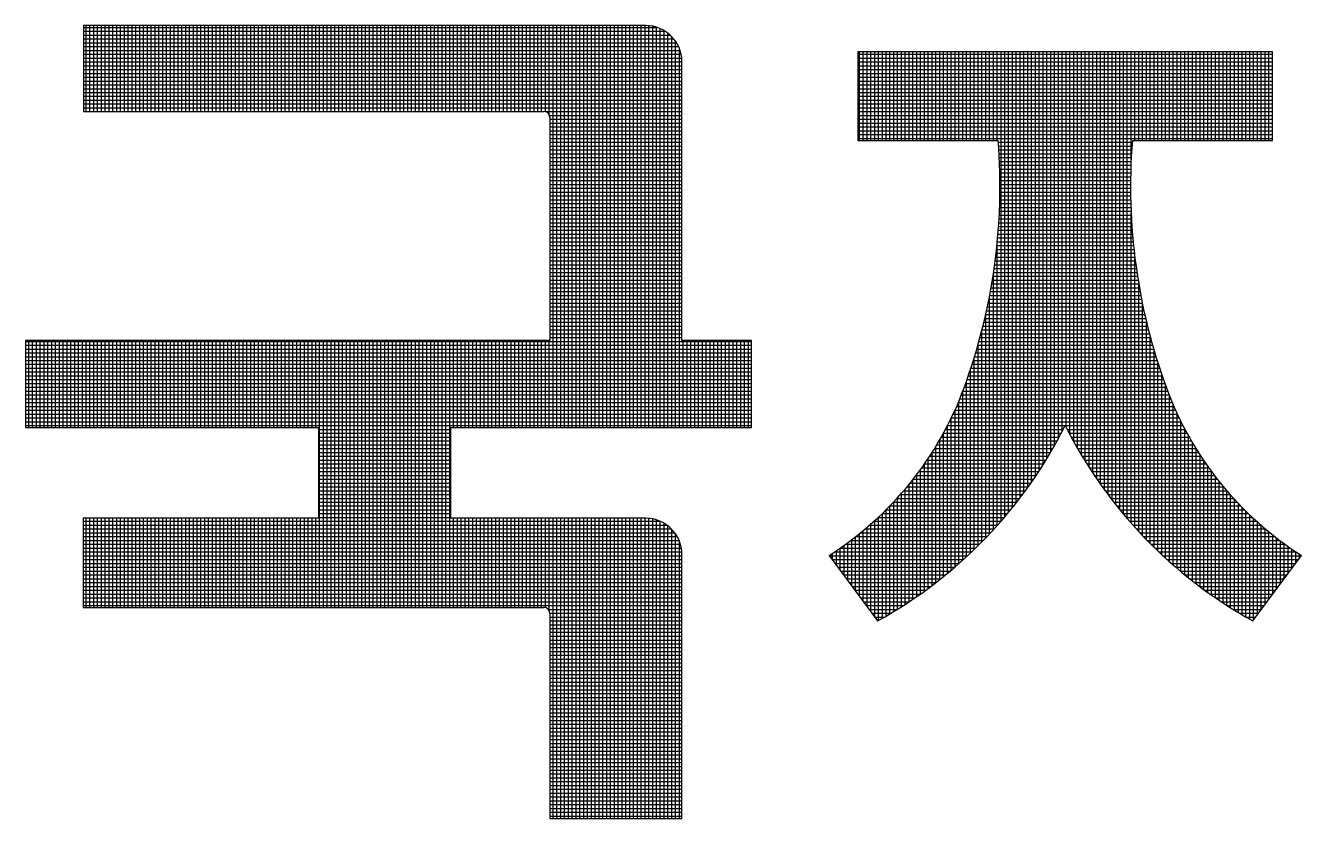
# Model space of a CAD drawing. Header units: inches. Extents: x 2203 to 3044, y -1 to 593.
# Drawn here: x 2910.23 to 2916.01, y 101.36 to 104.95 of the extents above; entities that cross this region are included whole.
import ezdxf

# ---------------------------------------------------------------- set-up
doc = ezdxf.new("R2010")
doc.units = ezdxf.units.IN
doc.header["$MEASUREMENT"] = 0
doc.layers.add('BG ÇÑ±¹Áö¿ª³\xad¹æ±â¼úÁÖ½ÄÈ¸»ç CI', color=7, linetype='Continuous')

msp = doc.modelspace()

# ---------------------------------------------------------------- linework, layer by layer
at = {"layer": 'BG ÇÑ±¹Áö¿ª³\xad¹æ±â¼úÁÖ½ÄÈ¸»ç CI', "color": 7, "linetype": 'Continuous', "lineweight": 25}
for p, q in [((2910.4894, 104.9548), (2910.4894, 104.565)), ((2913.0393, 104.9548), (2910.4894, 104.9548)), ((2910.4894, 104.9463), (2913.0916, 104.9463)), ((2910.5008, 104.565), (2910.5008, 104.9548)), ((2910.5181, 104.565), (2910.5181, 104.9548)), ((2910.5355, 104.565), (2910.5355, 104.9548)), ((2910.5528, 104.565), (2910.5528, 104.9548)), ((2910.5702, 104.565), (2910.5702, 104.9548)), ((2910.5876, 104.565), (2910.5876, 104.9548)), ((2910.6049, 104.565), (2910.6049, 104.9548)), ((2910.6223, 104.565), (2910.6223, 104.9548)), ((2910.6397, 104.565), (2910.6397, 104.9548)), ((2910.657, 104.565), (2910.657, 104.9548)), ((2910.6744, 104.565), (2910.6744, 104.9548)), ((2910.6918, 104.565), (2910.6918, 104.9548)), ((2910.7091, 104.565), (2910.7091, 104.9548)), ((2910.7265, 104.565), (2910.7265, 104.9548)), ((2910.7439, 104.565), (2910.7439, 104.9548)), ((2910.7612, 104.565), (2910.7612, 104.9548)), ((2910.7786, 104.565), (2910.7786, 104.9548)), ((2910.7959, 104.565), (2910.7959, 104.9548)), ((2910.8133, 104.565), (2910.8133, 104.9548)), ((2910.8307, 104.565), (2910.8307, 104.9548)), ((2910.848, 104.565), (2910.848, 104.9548)), ((2910.8654, 104.565), (2910.8654, 104.9548)), ((2910.8828, 104.565), (2910.8828, 104.9548)), ((2910.9001, 104.565), (2910.9001, 104.9548)), ((2910.9175, 104.565), (2910.9175, 104.9548)), ((2910.9349, 104.565), (2910.9349, 104.9548)), ((2910.9522, 104.565), (2910.9522, 104.9548)), ((2910.9696, 104.565), (2910.9696, 104.9548)), ((2910.987, 104.565), (2910.987, 104.9548)), ((2911.0043, 104.565), (2911.0043, 104.9548)), ((2911.0217, 104.565), (2911.0217, 104.9548)), ((2911.039, 104.565), (2911.039, 104.9548)), ((2911.0564, 104.565), (2911.0564, 104.9548)), ((2911.0738, 104.565), (2911.0738, 104.9548)), ((2911.0911, 104.565), (2911.0911, 104.9548)), ((2911.1085, 104.565), (2911.1085, 104.9548)), ((2911.1259, 104.565), (2911.1259, 104.9548)), ((2911.1432, 104.565), (2911.1432, 104.9548)), ((2911.1606, 104.565), (2911.1606, 104.9548)), ((2911.178, 104.565), (2911.178, 104.9548)), ((2911.1953, 104.565), (2911.1953, 104.9548)), ((2911.2127, 104.565), (2911.2127, 104.9548)), ((2911.2301, 104.565), (2911.2301, 104.9548)), ((2911.2474, 104.565), (2911.2474, 104.9548)), ((2911.2648, 104.565), (2911.2648, 104.9548)), ((2911.2822, 104.565), (2911.2822, 104.9548)), ((2911.2995, 104.565), (2911.2995, 104.9548)), ((2911.3169, 104.565), (2911.3169, 104.9548)), ((2911.3342, 104.565), (2911.3342, 104.9548)), ((2911.3516, 104.565), (2911.3516, 104.9548)), ((2911.369, 104.565), (2911.369, 104.9548)), ((2911.3863, 104.565), (2911.3863, 104.9548)), ((2911.4037, 104.565), (2911.4037, 104.9548)), ((2911.4211, 104.565), (2911.4211, 104.9548)), ((2911.4384, 104.565), (2911.4384, 104.9548)), ((2911.4558, 104.565), (2911.4558, 104.9548)), ((2911.4732, 104.565), (2911.4732, 104.9548)), ((2911.4905, 104.565), (2911.4905, 104.9548)), ((2911.5079, 104.565), (2911.5079, 104.9548)), ((2911.5253, 104.565), (2911.5253, 104.9548)), ((2911.5426, 104.565), (2911.5426, 104.9548)), ((2911.56, 104.565), (2911.56, 104.9548)), ((2911.5773, 104.565), (2911.5773, 104.9548)), ((2911.5947, 104.565), (2911.5947, 104.9548)), ((2911.6121, 104.565), (2911.6121, 104.9548)), ((2911.6294, 104.565), (2911.6294, 104.9548)), ((2911.6468, 104.565), (2911.6468, 104.9548)), ((2911.6642, 104.565), (2911.6642, 104.9548)), ((2911.6815, 104.565), (2911.6815, 104.9548)), ((2911.6989, 104.565), (2911.6989, 104.9548)), ((2911.7163, 104.565), (2911.7163, 104.9548)), ((2911.7336, 104.565), (2911.7336, 104.9548)), ((2911.751, 104.565), (2911.751, 104.9548)), ((2911.7684, 104.565), (2911.7684, 104.9548)), ((2911.7857, 104.565), (2911.7857, 104.9548)), ((2911.8031, 104.565), (2911.8031, 104.9548)), ((2911.8205, 104.565), (2911.8205, 104.9548)), ((2911.8378, 104.565), (2911.8378, 104.9548)), ((2911.8552, 104.565), (2911.8552, 104.9548)), ((2911.8725, 104.565), (2911.8725, 104.9548)), ((2911.8899, 104.565), (2911.8899, 104.9548)), ((2911.9073, 104.565), (2911.9073, 104.9548)), ((2911.9246, 104.565), (2911.9246, 104.9548)), ((2911.942, 104.565), (2911.942, 104.9548)), ((2911.9594, 104.565), (2911.9594, 104.9548)), ((2911.9767, 104.565), (2911.9767, 104.9548)), ((2911.9941, 104.565), (2911.9941, 104.9548)), ((2912.0115, 104.565), (2912.0115, 104.9548)), ((2912.0288, 104.565), (2912.0288, 104.9548)), ((2912.0462, 104.565), (2912.0462, 104.9548)), ((2912.0636, 104.565), (2912.0636, 104.9548)), ((2912.0809, 104.565), (2912.0809, 104.9548)), ((2912.0983, 104.565), (2912.0983, 104.9548)), ((2912.1156, 104.565), (2912.1156, 104.9548)), ((2912.133, 104.565), (2912.133, 104.9548)), ((2912.1504, 104.565), (2912.1504, 104.9548)), ((2912.1677, 104.565), (2912.1677, 104.9548)), ((2912.1851, 104.565), (2912.1851, 104.9548)), ((2912.2025, 104.565), (2912.2025, 104.9548)), ((2912.2198, 104.565), (2912.2198, 104.9548)), ((2912.2372, 104.565), (2912.2372, 104.9548)), ((2912.2546, 104.565), (2912.2546, 104.9548)), ((2912.2719, 104.565), (2912.2719, 104.9548)), ((2912.2893, 104.565), (2912.2893, 104.9548)), ((2912.3067, 104.565), (2912.3067, 104.9548)), ((2912.324, 104.565), (2912.324, 104.9548)), ((2912.3414, 104.565), (2912.3414, 104.9548)), ((2912.3588, 104.565), (2912.3588, 104.9548)), ((2912.3761, 104.565), (2912.3761, 104.9548)), ((2912.3935, 104.565), (2912.3935, 104.9548)), ((2912.4108, 104.565), (2912.4108, 104.9548)), ((2912.4282, 104.565), (2912.4282, 104.9548)), ((2912.4456, 104.565), (2912.4456, 104.9548)), ((2912.4629, 104.565), (2912.4629, 104.9548)), ((2912.4803, 104.565), (2912.4803, 104.9548)), ((2912.4977, 104.565), (2912.4977, 104.9548)), ((2912.515, 104.565), (2912.515, 104.9548)), ((2912.5324, 104.565), (2912.5324, 104.9548)), ((2912.5498, 104.565), (2912.5498, 104.9548)), ((2912.5671, 104.565), (2912.5671, 104.9548)), ((2912.5845, 104.564), (2912.5845, 104.9548)), ((2912.6019, 104.5494), (2912.6019, 104.9548)), ((2912.6192, 103.1318), (2912.6192, 104.9548)), ((2912.6366, 103.1318), (2912.6366, 104.9548)), ((2912.6539, 103.1318), (2912.6539, 104.9548)), ((2912.6713, 103.1318), (2912.6713, 104.9548)), ((2912.6887, 103.1318), (2912.6887, 104.9548)), ((2912.706, 103.1318), (2912.706, 104.9548)), ((2912.7234, 103.1318), (2912.7234, 104.9548)), ((2912.7408, 103.1318), (2912.7408, 104.9548)), ((2912.7581, 103.1318), (2912.7581, 104.9548)), ((2912.7755, 103.1318), (2912.7755, 104.9548)), ((2912.7929, 103.1318), (2912.7929, 104.9548)), ((2912.8102, 103.1318), (2912.8102, 104.9548)), ((2912.8276, 103.1318), (2912.8276, 104.9548)), ((2912.845, 103.1318), (2912.845, 104.9548)), ((2912.8623, 103.1318), (2912.8623, 104.9548)), ((2912.8797, 103.1318), (2912.8797, 104.9548)), ((2912.8971, 103.1318), (2912.8971, 104.9548)), ((2912.9144, 103.1318), (2912.9144, 104.9548)), ((2912.9318, 103.1318), (2912.9318, 104.9548)), ((2912.9491, 103.1318), (2912.9491, 104.9548)), ((2912.9665, 103.1318), (2912.9665, 104.9548)), ((2912.9839, 103.1318), (2912.9839, 104.9548)), ((2913.0012, 103.1318), (2913.0012, 104.9548)), ((2913.0186, 103.1318), (2913.0186, 104.9548)), ((2913.036, 103.1318), (2913.036, 104.9548)), ((2913.0533, 103.1318), (2913.0533, 104.9542)), ((2913.0707, 103.1318), (2913.0707, 104.9518)), ((2913.0881, 103.1318), (2913.0881, 104.9474)), ((2910.4894, 104.9289), (2913.1278, 104.9289)), ((2910.4894, 104.9115), (2913.1503, 104.9115)), ((2910.4894, 104.8942), (2913.1667, 104.8942)), ((2913.1054, 103.1318), (2913.1054, 104.9409)), ((2913.1228, 103.1318), (2913.1228, 104.932)), ((2913.1402, 103.1318), (2913.1402, 104.9202)), ((2913.1575, 103.1318), (2913.1575, 104.9045)), ((2910.4894, 104.8768), (2913.179, 104.8768)), ((2910.4894, 104.8594), (2913.1883, 104.8594)), ((2910.4894, 104.8421), (2913.1951, 104.8421)), ((2913.1749, 103.1318), (2913.1749, 104.8831)), ((2913.1922, 103.1318), (2913.1922, 104.8501)), ((2915.8826, 104.8356), (2914.0021, 104.8356)), ((2914.0021, 104.8356), (2914.0021, 104.4333)), ((2914.0084, 104.4333), (2914.0084, 104.8356)), ((2914.0257, 104.4333), (2914.0257, 104.8356)), ((2914.0431, 104.4333), (2914.0431, 104.8356)), ((2914.0605, 104.4333), (2914.0605, 104.8356)), ((2914.0778, 104.4333), (2914.0778, 104.8356)), ((2914.0952, 104.4333), (2914.0952, 104.8356)), ((2914.1126, 104.4333), (2914.1126, 104.8356)), ((2914.1299, 104.4333), (2914.1299, 104.8356)), ((2914.1473, 104.4333), (2914.1473, 104.8356)), ((2914.1647, 104.4333), (2914.1647, 104.8356)), ((2914.182, 104.4333), (2914.182, 104.8356)), ((2914.1994, 104.4333), (2914.1994, 104.8356)), ((2914.2168, 104.4333), (2914.2168, 104.8356)), ((2914.2341, 104.4333), (2914.2341, 104.8356)), ((2914.2515, 104.4333), (2914.2515, 104.8356)), ((2914.2688, 104.4333), (2914.2688, 104.8356)), ((2914.2862, 104.4333), (2914.2862, 104.8356)), ((2914.3036, 104.4333), (2914.3036, 104.8356)), ((2914.3209, 104.4333), (2914.3209, 104.8356)), ((2914.3383, 104.4333), (2914.3383, 104.8356)), ((2914.3557, 104.4333), (2914.3557, 104.8356)), ((2914.373, 104.4333), (2914.373, 104.8356)), ((2914.3904, 104.4333), (2914.3904, 104.8356)), ((2914.4078, 104.4333), (2914.4078, 104.8356)), ((2914.4251, 104.4333), (2914.4251, 104.8356)), ((2914.4425, 104.4333), (2914.4425, 104.8356)), ((2914.4599, 104.4333), (2914.4599, 104.8356)), ((2914.4772, 104.4333), (2914.4772, 104.8356)), ((2914.4946, 104.4333), (2914.4946, 104.8356)), ((2914.5119, 104.4333), (2914.5119, 104.8356)), ((2914.5293, 104.4333), (2914.5293, 104.8356)), ((2914.5467, 104.4333), (2914.5467, 104.8356)), ((2914.564, 104.4333), (2914.564, 104.8356)), ((2914.5814, 104.4333), (2914.5814, 104.8356)), ((2914.5988, 104.4333), (2914.5988, 104.8356)), ((2914.6161, 104.4333), (2914.6161, 104.8356)), ((2914.6335, 104.4333), (2914.6335, 104.8356)), ((2914.6509, 102.7061), (2914.6509, 104.8356)), ((2914.6682, 102.7263), (2914.6682, 104.8356)), ((2914.6856, 102.747), (2914.6856, 104.8356)), ((2914.703, 102.7682), (2914.703, 104.8356)), ((2914.7203, 102.79), (2914.7203, 104.8356)), ((2914.7377, 102.8125), (2914.7377, 104.8356)), ((2914.7551, 102.8356), (2914.7551, 104.8356)), ((2914.7724, 102.8594), (2914.7724, 104.8356)), ((2914.7898, 102.8839), (2914.7898, 104.8356)), ((2914.8071, 102.9092), (2914.8071, 104.8356)), ((2914.8245, 102.9353), (2914.8245, 104.8356)), ((2914.8419, 102.9623), (2914.8419, 104.8356)), ((2914.8592, 102.9903), (2914.8592, 104.8356)), ((2914.8766, 103.0193), (2914.8766, 104.8356)), ((2914.894, 103.0494), (2914.894, 104.8356)), ((2914.9113, 103.0808), (2914.9113, 104.8356)), ((2914.9287, 103.1134), (2914.9287, 104.8356)), ((2914.9461, 103.1327), (2914.9461, 104.8356)), ((2914.9634, 103.0992), (2914.9634, 104.8356)), ((2914.9808, 103.0671), (2914.9808, 104.8356)), ((2914.9982, 103.0363), (2914.9982, 104.8356)), ((2915.0155, 103.0067), (2915.0155, 104.8356)), ((2915.0329, 102.9782), (2915.0329, 104.8356)), ((2915.0502, 102.9506), (2915.0502, 104.8356)), ((2915.0676, 102.924), (2915.0676, 104.8356)), ((2915.085, 102.8982), (2915.085, 104.8356)), ((2915.1023, 102.8733), (2915.1023, 104.8356)), ((2915.1197, 102.8491), (2915.1197, 104.8356)), ((2915.1371, 102.8256), (2915.1371, 104.8356)), ((2915.1544, 102.8027), (2915.1544, 104.8356)), ((2915.1718, 102.7806), (2915.1718, 104.8356)), ((2915.1892, 102.759), (2915.1892, 104.8356)), ((2915.2065, 102.738), (2915.2065, 104.8356)), ((2915.2239, 102.7175), (2915.2239, 104.8356)), ((2915.2413, 104.3466), (2915.2413, 104.8356)), ((2915.2586, 104.4333), (2915.2586, 104.8356)), ((2915.276, 104.4333), (2915.276, 104.8356)), ((2915.2934, 104.4333), (2915.2934, 104.8356)), ((2915.3107, 104.4333), (2915.3107, 104.8356)), ((2915.3281, 104.4333), (2915.3281, 104.8356)), ((2915.3454, 104.4333), (2915.3454, 104.8356)), ((2915.3628, 104.4333), (2915.3628, 104.8356)), ((2915.3802, 104.4333), (2915.3802, 104.8356)), ((2915.3975, 104.4333), (2915.3975, 104.8356)), ((2915.4149, 104.4333), (2915.4149, 104.8356)), ((2915.4323, 104.4333), (2915.4323, 104.8356)), ((2915.4496, 104.4333), (2915.4496, 104.8356)), ((2915.467, 104.4333), (2915.467, 104.8356)), ((2915.4844, 104.4333), (2915.4844, 104.8356)), ((2915.5017, 104.4333), (2915.5017, 104.8356)), ((2915.5191, 104.4333), (2915.5191, 104.8356)), ((2915.5365, 104.4333), (2915.5365, 104.8356)), ((2915.5538, 104.4333), (2915.5538, 104.8356)), ((2915.5712, 104.4333), (2915.5712, 104.8356)), ((2915.5885, 104.4333), (2915.5885, 104.8356)), ((2915.6059, 104.4333), (2915.6059, 104.8356)), ((2915.6233, 104.4333), (2915.6233, 104.8356)), ((2915.6406, 104.4333), (2915.6406, 104.8356)), ((2915.658, 104.4333), (2915.658, 104.8356)), ((2915.6754, 104.4333), (2915.6754, 104.8356)), ((2915.6927, 104.4333), (2915.6927, 104.8356)), ((2915.7101, 104.4333), (2915.7101, 104.8356)), ((2915.7275, 104.4333), (2915.7275, 104.8356)), ((2915.7448, 104.4333), (2915.7448, 104.8356)), ((2915.7622, 104.4333), (2915.7622, 104.8356)), ((2915.7796, 104.4333), (2915.7796, 104.8356)), ((2915.7969, 104.4333), (2915.7969, 104.8356)), ((2915.8143, 104.4333), (2915.8143, 104.8356)), ((2915.8317, 104.4333), (2915.8317, 104.8356)), ((2915.849, 104.4333), (2915.849, 104.8356)), ((2915.8664, 104.4333), (2915.8664, 104.8356)), ((2915.8826, 104.4333), (2915.8826, 104.8356)), ((2910.4894, 104.8247), (2913.1998, 104.8247)), ((2910.4894, 104.8074), (2913.2025, 104.8074)), ((2910.4894, 104.79), (2913.2034, 104.79)), ((2910.4894, 104.7726), (2913.2034, 104.7726)), ((2913.2034, 103.5256), (2913.2034, 104.7908)), ((2914.0021, 104.8247), (2915.8826, 104.8247)), ((2914.0021, 104.8074), (2915.8826, 104.8074)), ((2914.0021, 104.79), (2915.8826, 104.79)), ((2914.0021, 104.7726), (2915.8826, 104.7726)), ((2910.4894, 104.7553), (2913.2034, 104.7553)), ((2910.4894, 104.7379), (2913.2034, 104.7379)), ((2910.4894, 104.7205), (2913.2034, 104.7205)), ((2914.0021, 104.7553), (2915.8826, 104.7553)), ((2914.0021, 104.7379), (2915.8826, 104.7379)), ((2914.0021, 104.7205), (2915.8826, 104.7205)), ((2910.4894, 104.7032), (2913.2034, 104.7032)), ((2910.4894, 104.6858), (2913.2034, 104.6858)), ((2910.4894, 104.6684), (2913.2034, 104.6684)), ((2914.0021, 104.7032), (2915.8826, 104.7032)), ((2914.0021, 104.6858), (2915.8826, 104.6858)), ((2914.0021, 104.6684), (2915.8826, 104.6684)), ((2910.4894, 104.6511), (2913.2034, 104.6511)), ((2910.4894, 104.6337), (2913.2034, 104.6337)), ((2910.4894, 104.6163), (2913.2034, 104.6163)), ((2910.4894, 104.599), (2913.2034, 104.599)), ((2914.0021, 104.6511), (2915.8826, 104.6511)), ((2914.0021, 104.6337), (2915.8826, 104.6337)), ((2914.0021, 104.6163), (2915.8826, 104.6163)), ((2914.0021, 104.599), (2915.8826, 104.599)), ((2910.4894, 104.5816), (2913.2034, 104.5816)), ((2910.4894, 104.565), (2912.5772, 104.565)), ((2912.5836, 104.5643), (2913.2034, 104.5643)), ((2912.6029, 104.5469), (2913.2034, 104.5469)), ((2912.6045, 104.5377), (2912.6045, 103.5256)), ((2914.0021, 104.5816), (2915.8826, 104.5816)), ((2914.0021, 104.5643), (2915.8826, 104.5643)), ((2914.0021, 104.5469), (2915.8826, 104.5469)), ((2912.6045, 104.5295), (2913.2034, 104.5295)), ((2912.6045, 104.5122), (2913.2034, 104.5122)), ((2912.6045, 104.4948), (2913.2034, 104.4948)), ((2914.0021, 104.5295), (2915.8826, 104.5295)), ((2914.0021, 104.5122), (2915.8826, 104.5122)), ((2914.0021, 104.4948), (2915.8826, 104.4948)), ((2912.6045, 104.4774), (2913.2034, 104.4774)), ((2912.6045, 104.4601), (2913.2034, 104.4601)), ((2912.6045, 104.4427), (2913.2034, 104.4427)), ((2912.6045, 104.4253), (2913.2034, 104.4253)), ((2914.0021, 104.4774), (2915.8826, 104.4774)), ((2914.0021, 104.4601), (2915.8826, 104.4601)), ((2914.0021, 104.4427), (2915.8826, 104.4427)), ((2914.0021, 104.4333), (2914.638, 104.4333)), ((2914.6386, 104.4253), (2915.246, 104.4253)), ((2915.2467, 104.4333), (2915.8826, 104.4333)), ((2912.6045, 104.408), (2913.2034, 104.408)), ((2912.6045, 104.3906), (2913.2034, 104.3906)), ((2912.6045, 104.3732), (2913.2034, 104.3732)), ((2914.6399, 104.408), (2915.2448, 104.408)), ((2914.641, 104.3906), (2915.2436, 104.3906)), ((2914.642, 104.3732), (2915.2426, 104.3732)), ((2912.6045, 104.3559), (2913.2034, 104.3559)), ((2912.6045, 104.3385), (2913.2034, 104.3385)), ((2912.6045, 104.3211), (2913.2034, 104.3211)), ((2914.643, 104.3559), (2915.2417, 104.3559)), ((2914.6438, 104.3385), (2915.2409, 104.3385)), ((2914.6444, 104.3211), (2915.2402, 104.3211)), ((2912.6045, 104.3038), (2913.2034, 104.3038)), ((2912.6045, 104.2864), (2913.2034, 104.2864)), ((2912.6045, 104.2691), (2913.2034, 104.2691)), ((2912.6045, 104.2517), (2913.2034, 104.2517)), ((2914.645, 104.3038), (2915.2396, 104.3038)), ((2914.6455, 104.2864), (2915.2392, 104.2864)), ((2914.6458, 104.2691), (2915.2388, 104.2691)), ((2914.646, 104.2517), (2915.2386, 104.2517)), ((2912.6045, 104.2343), (2913.2034, 104.2343)), ((2912.6045, 104.217), (2913.2034, 104.217)), ((2912.6045, 104.1996), (2913.2034, 104.1996)), ((2914.646, 104.1996), (2915.2386, 104.1996)), ((2914.6462, 104.2343), (2915.2385, 104.2343)), ((2914.6462, 104.217), (2915.2385, 104.217)), ((2912.6045, 104.1822), (2913.2034, 104.1822)), ((2912.6045, 104.1649), (2913.2034, 104.1649)), ((2912.6045, 104.1475), (2913.2034, 104.1475)), ((2914.645, 104.1475), (2915.2396, 104.1475)), ((2914.6455, 104.1649), (2915.2392, 104.1649)), ((2914.6458, 104.1822), (2915.2388, 104.1822)), ((2912.6045, 104.1301), (2913.2034, 104.1301)), ((2912.6045, 104.1128), (2913.2034, 104.1128)), ((2912.6045, 104.0954), (2913.2034, 104.0954)), ((2912.6045, 104.078), (2913.2034, 104.078)), ((2914.6421, 104.078), (2915.2426, 104.078)), ((2914.643, 104.0954), (2915.2417, 104.0954)), ((2914.6438, 104.1128), (2915.2409, 104.1128)), ((2914.6445, 104.1301), (2915.2402, 104.1301)), ((2915.2413, 102.6976), (2915.2413, 104.1042)), ((2912.6045, 104.0607), (2913.2034, 104.0607)), ((2912.6045, 104.0433), (2913.2034, 104.0433)), ((2912.6045, 104.026), (2913.2034, 104.026)), ((2914.6386, 104.026), (2915.246, 104.026)), ((2914.6399, 104.0433), (2915.2448, 104.0433)), ((2914.641, 104.0607), (2915.2436, 104.0607)), ((2912.6045, 104.0086), (2913.2034, 104.0086)), ((2912.6045, 103.9912), (2913.2034, 103.9912)), ((2912.6045, 103.9739), (2913.2034, 103.9739)), ((2914.6335, 102.6865), (2914.6335, 103.9667)), ((2914.6342, 103.9739), (2915.2505, 103.9739)), ((2914.6358, 103.9912), (2915.2489, 103.9912)), ((2914.6373, 104.0086), (2915.2474, 104.0086)), ((2912.6045, 103.9565), (2913.2034, 103.9565)), ((2912.6045, 103.9391), (2913.2034, 103.9391)), ((2912.6045, 103.9218), (2913.2034, 103.9218)), ((2912.6045, 103.9044), (2913.2034, 103.9044)), ((2914.6266, 103.9044), (2915.258, 103.9044)), ((2914.6287, 103.9218), (2915.256, 103.9218)), ((2914.6306, 103.9391), (2915.254, 103.9391)), ((2914.6325, 103.9565), (2915.2522, 103.9565)), ((2912.6045, 103.887), (2913.2034, 103.887)), ((2912.6045, 103.8697), (2913.2034, 103.8697)), ((2912.6045, 103.8523), (2913.2034, 103.8523)), ((2914.6197, 103.8523), (2915.2649, 103.8523)), ((2914.6222, 103.8697), (2915.2625, 103.8697)), ((2914.6245, 103.887), (2915.2602, 103.887)), ((2915.2586, 102.6782), (2915.2586, 103.8994)), ((2912.6045, 103.8349), (2913.2034, 103.8349)), ((2912.6045, 103.8176), (2913.2034, 103.8176)), ((2912.6045, 103.8002), (2913.2034, 103.8002)), ((2914.6118, 103.8002), (2915.2728, 103.8002)), ((2914.6146, 103.8176), (2915.2701, 103.8176)), ((2914.6161, 102.6673), (2914.6161, 103.8277)), ((2914.6172, 103.8349), (2915.2674, 103.8349)), ((2912.6045, 103.7828), (2913.2034, 103.7828)), ((2912.6045, 103.7655), (2913.2034, 103.7655)), ((2912.6045, 103.7481), (2913.2034, 103.7481)), ((2912.6045, 103.7308), (2913.2034, 103.7308)), ((2914.5988, 102.6487), (2914.5988, 103.7267)), ((2914.5996, 103.7308), (2915.2851, 103.7308)), ((2914.6028, 103.7481), (2915.2819, 103.7481)), ((2914.6059, 103.7655), (2915.2787, 103.7655)), ((2914.6089, 103.7828), (2915.2757, 103.7828)), ((2915.276, 102.6592), (2915.276, 103.7813)), ((2912.6045, 103.7134), (2913.2034, 103.7134)), ((2912.6045, 103.696), (2913.2034, 103.696)), ((2912.6045, 103.6787), (2913.2034, 103.6787)), ((2914.5891, 103.6787), (2915.2955, 103.6787)), ((2914.5927, 103.696), (2915.2919, 103.696)), ((2914.5962, 103.7134), (2915.2885, 103.7134)), ((2915.2934, 102.6408), (2915.2934, 103.6891)), ((2912.6045, 103.6613), (2913.2034, 103.6613)), ((2912.6045, 103.6439), (2913.2034, 103.6439)), ((2912.6045, 103.6266), (2913.2034, 103.6266)), ((2914.5776, 103.6266), (2915.3071, 103.6266)), ((2914.5814, 102.6304), (2914.5814, 103.6434)), ((2914.5815, 103.6439), (2915.3031, 103.6439)), ((2914.5854, 103.6613), (2915.2993, 103.6613)), ((2915.3107, 102.6227), (2915.3107, 103.6111)), ((2912.6045, 103.6092), (2913.2034, 103.6092)), ((2912.6045, 103.5918), (2913.2034, 103.5918)), ((2912.6045, 103.5745), (2913.2034, 103.5745)), ((2912.6045, 103.5571), (2913.2034, 103.5571)), ((2914.5604, 103.5571), (2915.3242, 103.5571)), ((2914.564, 102.6126), (2914.564, 103.571)), ((2914.5649, 103.5745), (2915.3197, 103.5745)), ((2914.5693, 103.5918), (2915.3154, 103.5918)), ((2914.5735, 103.6092), (2915.3112, 103.6092)), ((2912.6045, 103.5256), (2910.2257, 103.5256)), ((2910.2257, 103.5256), (2910.2257, 103.1318)), ((2910.2257, 103.5224), (2913.5188, 103.5224)), ((2910.2257, 103.505), (2913.5188, 103.505)), ((2910.2403, 103.1318), (2910.2403, 103.5256)), ((2910.2576, 103.1318), (2910.2576, 103.5256)), ((2910.275, 103.1318), (2910.275, 103.5256)), ((2910.2924, 103.1318), (2910.2924, 103.5256)), ((2910.3097, 103.1318), (2910.3097, 103.5256)), ((2910.3271, 103.1318), (2910.3271, 103.5256)), ((2910.3445, 103.1318), (2910.3445, 103.5256)), ((2910.3618, 103.1318), (2910.3618, 103.5256)), ((2910.3792, 103.1318), (2910.3792, 103.5256)), ((2910.3966, 103.1318), (2910.3966, 103.5256)), ((2910.4139, 103.1318), (2910.4139, 103.5256)), ((2910.4313, 103.1318), (2910.4313, 103.5256)), ((2910.4487, 103.1318), (2910.4487, 103.5256)), ((2910.466, 103.1318), (2910.466, 103.5256)), ((2910.4834, 103.1318), (2910.4834, 103.5256)), ((2910.5008, 103.1318), (2910.5008, 103.5256)), ((2910.5181, 103.1318), (2910.5181, 103.5256)), ((2910.5355, 103.1318), (2910.5355, 103.5256)), ((2910.5528, 103.1318), (2910.5528, 103.5256)), ((2910.5702, 103.1318), (2910.5702, 103.5256)), ((2910.5876, 103.1318), (2910.5876, 103.5256)), ((2910.6049, 103.1318), (2910.6049, 103.5256)), ((2910.6223, 103.1318), (2910.6223, 103.5256)), ((2910.6397, 103.1318), (2910.6397, 103.5256)), ((2910.657, 103.1318), (2910.657, 103.5256)), ((2910.6744, 103.1318), (2910.6744, 103.5256)), ((2910.6918, 103.1318), (2910.6918, 103.5256)), ((2910.7091, 103.1318), (2910.7091, 103.5256)), ((2910.7265, 103.1318), (2910.7265, 103.5256)), ((2910.7439, 103.1318), (2910.7439, 103.5256)), ((2910.7612, 103.1318), (2910.7612, 103.5256)), ((2910.7786, 103.1318), (2910.7786, 103.5256)), ((2910.7959, 103.1318), (2910.7959, 103.5256)), ((2910.8133, 103.1318), (2910.8133, 103.5256)), ((2910.8307, 103.1318), (2910.8307, 103.5256)), ((2910.848, 103.1318), (2910.848, 103.5256)), ((2910.8654, 103.1318), (2910.8654, 103.5256)), ((2910.8828, 103.1318), (2910.8828, 103.5256)), ((2910.9001, 103.1318), (2910.9001, 103.5256)), ((2910.9175, 103.1318), (2910.9175, 103.5256)), ((2910.9349, 103.1318), (2910.9349, 103.5256)), ((2910.9522, 103.1318), (2910.9522, 103.5256)), ((2910.9696, 103.1318), (2910.9696, 103.5256)), ((2910.987, 103.1318), (2910.987, 103.5256)), ((2911.0043, 103.1318), (2911.0043, 103.5256)), ((2911.0217, 103.1318), (2911.0217, 103.5256)), ((2911.039, 103.1318), (2911.039, 103.5256)), ((2911.0564, 103.1318), (2911.0564, 103.5256)), ((2911.0738, 103.1318), (2911.0738, 103.5256)), ((2911.0911, 103.1318), (2911.0911, 103.5256)), ((2911.1085, 103.1318), (2911.1085, 103.5256)), ((2911.1259, 103.1318), (2911.1259, 103.5256)), ((2911.1432, 103.1318), (2911.1432, 103.5256)), ((2911.1606, 103.1318), (2911.1606, 103.5256)), ((2911.178, 103.1318), (2911.178, 103.5256)), ((2911.1953, 103.1318), (2911.1953, 103.5256)), ((2911.2127, 103.1318), (2911.2127, 103.5256)), ((2911.2301, 103.1318), (2911.2301, 103.5256)), ((2911.2474, 103.1318), (2911.2474, 103.5256)), ((2911.2648, 103.1318), (2911.2648, 103.5256)), ((2911.2822, 103.1318), (2911.2822, 103.5256)), ((2911.2995, 103.1318), (2911.2995, 103.5256)), ((2911.3169, 103.1318), (2911.3169, 103.5256)), ((2911.3342, 103.1318), (2911.3342, 103.5256)), ((2911.3516, 103.1318), (2911.3516, 103.5256)), ((2911.369, 103.1318), (2911.369, 103.5256)), ((2911.3863, 103.1318), (2911.3863, 103.5256)), ((2911.4037, 103.1318), (2911.4037, 103.5256)), ((2911.4211, 103.1318), (2911.4211, 103.5256)), ((2911.4384, 103.1318), (2911.4384, 103.5256)), ((2911.4558, 103.1318), (2911.4558, 103.5256)), ((2911.4732, 103.1318), (2911.4732, 103.5256)), ((2911.4905, 103.1318), (2911.4905, 103.5256)), ((2911.5079, 103.1318), (2911.5079, 103.5256)), ((2911.5253, 103.1318), (2911.5253, 103.5256)), ((2911.5426, 103.1318), (2911.5426, 103.5256)), ((2911.56, 102.3156), (2911.56, 103.5256)), ((2911.5773, 102.3156), (2911.5773, 103.5256)), ((2911.5947, 102.3156), (2911.5947, 103.5256)), ((2911.6121, 102.3156), (2911.6121, 103.5256)), ((2911.6294, 102.3156), (2911.6294, 103.5256)), ((2911.6468, 102.3156), (2911.6468, 103.5256)), ((2911.6642, 102.3156), (2911.6642, 103.5256)), ((2911.6815, 102.3156), (2911.6815, 103.5256)), ((2911.6989, 102.3156), (2911.6989, 103.5256)), ((2911.7163, 102.3156), (2911.7163, 103.5256)), ((2911.7336, 102.3156), (2911.7336, 103.5256)), ((2911.751, 102.3156), (2911.751, 103.5256)), ((2911.7684, 102.3156), (2911.7684, 103.5256)), ((2911.7857, 102.3156), (2911.7857, 103.5256)), ((2911.8031, 102.3156), (2911.8031, 103.5256)), ((2911.8205, 102.3156), (2911.8205, 103.5256)), ((2911.8378, 102.3156), (2911.8378, 103.5256)), ((2911.8552, 102.3156), (2911.8552, 103.5256)), ((2911.8725, 102.3156), (2911.8725, 103.5256)), ((2911.8899, 102.3156), (2911.8899, 103.5256)), ((2911.9073, 102.3156), (2911.9073, 103.5256)), ((2911.9246, 102.3156), (2911.9246, 103.5256)), ((2911.942, 102.3156), (2911.942, 103.5256)), ((2911.9594, 102.3156), (2911.9594, 103.5256)), ((2911.9767, 102.3156), (2911.9767, 103.5256)), ((2911.9941, 102.3156), (2911.9941, 103.5256)), ((2912.0115, 102.3156), (2912.0115, 103.5256)), ((2912.0288, 102.3156), (2912.0288, 103.5256)), ((2912.0462, 102.3156), (2912.0462, 103.5256)), ((2912.0636, 102.3156), (2912.0636, 103.5256)), ((2912.0809, 102.3156), (2912.0809, 103.5256)), ((2912.0983, 102.3156), (2912.0983, 103.5256)), ((2912.1156, 102.3156), (2912.1156, 103.5256)), ((2912.133, 102.3156), (2912.133, 103.5256)), ((2912.1504, 102.3156), (2912.1504, 103.5256)), ((2912.1677, 103.1318), (2912.1677, 103.5256)), ((2912.1851, 103.1318), (2912.1851, 103.5256)), ((2912.2025, 103.1318), (2912.2025, 103.5256)), ((2912.2198, 103.1318), (2912.2198, 103.5256)), ((2912.2372, 103.1318), (2912.2372, 103.5256)), ((2912.2546, 103.1318), (2912.2546, 103.5256)), ((2912.2719, 103.1318), (2912.2719, 103.5256)), ((2912.2893, 103.1318), (2912.2893, 103.5256)), ((2912.3067, 103.1318), (2912.3067, 103.5256)), ((2912.324, 103.1318), (2912.324, 103.5256)), ((2912.3414, 103.1318), (2912.3414, 103.5256)), ((2912.3588, 103.1318), (2912.3588, 103.5256)), ((2912.3761, 103.1318), (2912.3761, 103.5256)), ((2912.3935, 103.1318), (2912.3935, 103.5256)), ((2912.4108, 103.1318), (2912.4108, 103.5256)), ((2912.4282, 103.1318), (2912.4282, 103.5256)), ((2912.4456, 103.1318), (2912.4456, 103.5256)), ((2912.4629, 103.1318), (2912.4629, 103.5256)), ((2912.4803, 103.1318), (2912.4803, 103.5256)), ((2912.4977, 103.1318), (2912.4977, 103.5256)), ((2912.515, 103.1318), (2912.515, 103.5256)), ((2912.5324, 103.1318), (2912.5324, 103.5256)), ((2912.5498, 103.1318), (2912.5498, 103.5256)), ((2912.5671, 103.1318), (2912.5671, 103.5256)), ((2912.5845, 103.1318), (2912.5845, 103.5256)), ((2912.6019, 103.1318), (2912.6019, 103.5256)), ((2912.6045, 103.5397), (2913.2034, 103.5397)), ((2913.5188, 103.5256), (2913.2034, 103.5256)), ((2913.2096, 103.1318), (2913.2096, 103.5256)), ((2913.227, 103.1318), (2913.227, 103.5256)), ((2913.2443, 103.1318), (2913.2443, 103.5256)), ((2913.2617, 103.1318), (2913.2617, 103.5256)), ((2913.2791, 103.1318), (2913.2791, 103.5256)), ((2913.2964, 103.1318), (2913.2964, 103.5256)), ((2913.3138, 103.1318), (2913.3138, 103.5256)), ((2913.3312, 103.1318), (2913.3312, 103.5256)), ((2913.3485, 103.1318), (2913.3485, 103.5256)), ((2913.3659, 103.1318), (2913.3659, 103.5256)), ((2913.3833, 103.1318), (2913.3833, 103.5256)), ((2913.4006, 103.1318), (2913.4006, 103.5256)), ((2913.418, 103.1318), (2913.418, 103.5256)), ((2913.4354, 103.1318), (2913.4354, 103.5256)), ((2913.4527, 103.1318), (2913.4527, 103.5256)), ((2913.4701, 103.1318), (2913.4701, 103.5256)), ((2913.4874, 103.1318), (2913.4874, 103.5256)), ((2913.5048, 103.1318), (2913.5048, 103.5256)), ((2913.5188, 103.1318), (2913.5188, 103.5256)), ((2914.5463, 103.505), (2915.3384, 103.505)), ((2914.5467, 102.5953), (2914.5467, 103.5064)), ((2914.5511, 103.5224), (2915.3335, 103.5224)), ((2914.5559, 103.5397), (2915.3288, 103.5397)), ((2915.3281, 102.6051), (2915.3281, 103.5424)), ((2910.2257, 103.4877), (2913.5188, 103.4877)), ((2910.2257, 103.4703), (2913.5188, 103.4703)), ((2910.2257, 103.4529), (2913.5188, 103.4529)), ((2914.5293, 102.5783), (2914.5293, 103.4475)), ((2914.531, 103.4529), (2915.3537, 103.4529)), ((2914.5362, 103.4703), (2915.3484, 103.4703)), ((2914.5413, 103.4877), (2915.3433, 103.4877)), ((2915.3454, 102.5879), (2915.3454, 103.4804)), ((2910.2257, 103.4356), (2913.5188, 103.4356)), ((2910.2257, 103.4182), (2913.5188, 103.4182)), ((2910.2257, 103.4008), (2913.5188, 103.4008)), ((2910.2257, 103.3835), (2913.5188, 103.3835)), ((2914.5088, 103.3835), (2915.3759, 103.3835)), ((2914.5119, 102.5617), (2914.5119, 103.3931)), ((2914.5145, 103.4008), (2915.3701, 103.4008)), ((2914.5201, 103.4182), (2915.3645, 103.4182)), ((2914.5256, 103.4356), (2915.359, 103.4356)), ((2915.3628, 102.5711), (2915.3628, 103.4235)), ((2910.2257, 103.3661), (2913.5188, 103.3661)), ((2910.2257, 103.3487), (2913.5188, 103.3487)), ((2910.2257, 103.3314), (2913.5188, 103.3314)), ((2914.4907, 103.3314), (2915.394, 103.3314)), ((2914.4946, 102.5455), (2914.4946, 103.3423)), ((2914.4968, 103.3487), (2915.3878, 103.3487)), ((2914.5029, 103.3661), (2915.3818, 103.3661)), ((2915.3802, 102.5547), (2915.3802, 103.3708)), ((2915.3975, 102.5386), (2915.3975, 103.3215)), ((2910.2257, 103.314), (2913.5188, 103.314)), ((2910.2257, 103.2966), (2913.5188, 103.2966)), ((2910.2257, 103.2793), (2913.5188, 103.2793)), ((2914.4712, 103.2793), (2915.4135, 103.2793)), ((2914.4772, 102.5297), (2914.4772, 103.2948)), ((2914.4779, 103.2966), (2915.4067, 103.2966)), ((2914.4844, 103.314), (2915.4003, 103.314)), ((2915.4149, 102.523), (2915.4149, 103.2756)), ((2910.2257, 103.2619), (2913.5188, 103.2619)), ((2910.2257, 103.2445), (2913.5188, 103.2445)), ((2910.2257, 103.2272), (2913.5188, 103.2272)), ((2910.2257, 103.2098), (2913.5188, 103.2098)), ((2914.4419, 103.2098), (2915.4428, 103.2098)), ((2914.4425, 102.4991), (2914.4425, 103.2112)), ((2914.4496, 103.2272), (2915.4351, 103.2272)), ((2914.457, 103.2445), (2915.4276, 103.2445)), ((2914.4599, 102.5142), (2914.4599, 103.2513)), ((2914.4642, 103.2619), (2915.4204, 103.2619)), ((2915.4323, 102.5076), (2915.4323, 103.2337)), ((2910.2257, 103.1925), (2913.5188, 103.1925)), ((2910.2257, 103.1751), (2913.5188, 103.1751)), ((2910.2257, 103.1577), (2913.5188, 103.1577)), ((2914.4171, 103.1577), (2915.4675, 103.1577)), ((2914.4251, 102.4843), (2914.4251, 103.174)), ((2914.4256, 103.1751), (2915.459, 103.1751)), ((2914.4339, 103.1925), (2915.4508, 103.1925)), ((2915.4496, 102.4926), (2915.4496, 103.1949)), ((2915.467, 102.478), (2915.467, 103.1588)), ((2910.2257, 103.1404), (2913.5188, 103.1404)), ((2910.2257, 103.1318), (2911.5545, 103.1318)), ((2911.5545, 103.1318), (2911.5545, 102.7203)), ((2911.5545, 103.123), (2912.1549, 103.123)), ((2911.5545, 103.1056), (2912.1549, 103.1056)), ((2912.1549, 102.7203), (2912.1549, 103.1318)), ((2912.1549, 103.1318), (2913.5188, 103.1318)), ((2914.3899, 103.1056), (2914.9246, 103.1056)), ((2914.3904, 102.4556), (2914.3904, 103.1065)), ((2914.3993, 103.123), (2914.9336, 103.123)), ((2914.4078, 102.4698), (2914.4078, 103.1393)), ((2914.4083, 103.1404), (2915.4763, 103.1404)), ((2914.951, 103.123), (2915.4854, 103.123)), ((2914.96, 103.1056), (2915.4948, 103.1056)), ((2915.4844, 102.4636), (2915.4844, 103.1249)), ((2915.5017, 102.4496), (2915.5017, 103.093)), ((2911.5545, 103.0883), (2912.1549, 103.0883)), ((2911.5545, 103.0709), (2912.1549, 103.0709)), ((2911.5545, 103.0535), (2912.1549, 103.0535)), ((2911.5545, 103.0362), (2912.1549, 103.0362)), ((2914.3495, 103.0362), (2914.8864, 103.0362)), ((2914.3557, 102.4282), (2914.3557, 103.0463)), ((2914.36, 103.0535), (2914.8963, 103.0535)), ((2914.3703, 103.0709), (2914.9059, 103.0709)), ((2914.373, 102.4418), (2914.373, 103.0756)), ((2914.3802, 103.0883), (2914.9154, 103.0883)), ((2914.9693, 103.0883), (2915.5044, 103.0883)), ((2914.9787, 103.0709), (2915.5144, 103.0709)), ((2914.9884, 103.0535), (2915.5246, 103.0535)), ((2914.9982, 103.0362), (2915.5352, 103.0362)), ((2915.5191, 102.4359), (2915.5191, 103.0628)), ((2915.5365, 102.4225), (2915.5365, 103.0341)), ((2911.5545, 103.0188), (2912.1549, 103.0188)), ((2911.5545, 103.0014), (2912.1549, 103.0014)), ((2911.5545, 102.9841), (2912.1549, 102.9841)), ((2914.3158, 102.9841), (2914.8554, 102.9841)), ((2914.3209, 102.402), (2914.3209, 102.9918)), ((2914.3274, 103.0014), (2914.866, 103.0014)), ((2914.3383, 102.4149), (2914.3383, 103.0184)), ((2914.3386, 103.0188), (2914.8763, 103.0188)), ((2915.0083, 103.0188), (2915.5461, 103.0188)), ((2915.0187, 103.0014), (2915.5573, 103.0014)), ((2915.0292, 102.9841), (2915.5689, 102.9841)), ((2915.5538, 102.4093), (2915.5538, 103.0068)), ((2915.5712, 102.3965), (2915.5712, 102.9807)), ((2911.5545, 102.9667), (2912.1549, 102.9667)), ((2911.5545, 102.9494), (2912.1549, 102.9494)), ((2911.5545, 102.932), (2912.1549, 102.932)), ((2914.2688, 102.3647), (2914.2688, 102.9184)), ((2914.279, 102.932), (2914.8223, 102.932)), ((2914.2862, 102.3769), (2914.2862, 102.9419)), ((2914.2916, 102.9494), (2914.8336, 102.9494)), ((2914.3036, 102.3893), (2914.3036, 102.9663)), ((2914.3039, 102.9667), (2914.8446, 102.9667)), ((2915.04, 102.9667), (2915.5808, 102.9667)), ((2915.0511, 102.9494), (2915.593, 102.9494)), ((2915.0623, 102.932), (2915.6057, 102.932)), ((2915.5885, 102.3839), (2915.5885, 102.9556)), ((2915.6059, 102.3716), (2915.6059, 102.9317)), ((2911.5545, 102.9146), (2912.1549, 102.9146)), ((2911.5545, 102.8973), (2912.1549, 102.8973)), ((2911.5545, 102.8799), (2912.1549, 102.8799)), ((2911.5545, 102.8625), (2912.1549, 102.8625)), ((2914.2245, 102.8625), (2914.7747, 102.8625)), ((2914.2341, 102.3412), (2914.2341, 102.8742)), ((2914.2388, 102.8799), (2914.787, 102.8799)), ((2914.2515, 102.3528), (2914.2515, 102.8959)), ((2914.2526, 102.8973), (2914.799, 102.8973)), ((2914.266, 102.9146), (2914.8108, 102.9146)), ((2915.0739, 102.9146), (2915.6187, 102.9146)), ((2915.0856, 102.8973), (2915.6321, 102.8973)), ((2915.0977, 102.8799), (2915.6459, 102.8799)), ((2915.11, 102.8625), (2915.6601, 102.8625)), ((2915.6233, 102.3596), (2915.6233, 102.9086)), ((2915.6406, 102.3478), (2915.6406, 102.8864)), ((2915.658, 102.3362), (2915.658, 102.8651)), ((2911.5545, 102.8452), (2912.1549, 102.8452)), ((2911.5545, 102.8278), (2912.1549, 102.8278)), ((2911.5545, 102.8104), (2912.1549, 102.8104)), ((2914.1791, 102.8104), (2914.7361, 102.8104)), ((2914.182, 102.3077), (2914.182, 102.8136)), ((2914.1947, 102.8278), (2914.7493, 102.8278)), ((2914.1994, 102.3186), (2914.1994, 102.8331)), ((2914.2099, 102.8452), (2914.7621, 102.8452)), ((2914.2168, 102.3298), (2914.2168, 102.8533)), ((2915.1225, 102.8452), (2915.6748, 102.8452)), ((2915.1354, 102.8278), (2915.6899, 102.8278)), ((2915.1485, 102.8104), (2915.7055, 102.8104)), ((2915.6754, 102.325), (2915.6754, 102.8445)), ((2915.6927, 102.3139), (2915.6927, 102.8246)), ((2915.7101, 102.3031), (2915.7101, 102.8054)), ((2911.5545, 102.7931), (2912.1549, 102.7931)), ((2911.5545, 102.7757), (2912.1549, 102.7757)), ((2911.5545, 102.7583), (2912.1549, 102.7583)), ((2914.1293, 102.7583), (2914.695, 102.7583)), ((2914.1299, 102.2765), (2914.1299, 102.7589)), ((2914.1465, 102.7757), (2914.709, 102.7757)), ((2914.1473, 102.2867), (2914.1473, 102.7766)), ((2914.1631, 102.7931), (2914.7227, 102.7931)), ((2914.1647, 102.2971), (2914.1647, 102.7948)), ((2915.162, 102.7931), (2915.7216, 102.7931)), ((2915.1757, 102.7757), (2915.7382, 102.7757)), ((2915.1897, 102.7583), (2915.7553, 102.7583)), ((2915.7275, 102.2926), (2915.7275, 102.7869)), ((2915.7448, 102.2822), (2915.7448, 102.7689)), ((2915.7622, 102.2721), (2915.7622, 102.7515)), ((2911.5545, 102.7203), (2910.4879, 102.7203)), ((2910.4879, 102.7203), (2910.4879, 102.3156)), ((2910.4879, 102.7062), (2913.1058, 102.7062)), ((2910.4879, 102.6889), (2913.1359, 102.6889)), ((2910.5008, 102.3156), (2910.5008, 102.7203)), ((2910.5181, 102.3156), (2910.5181, 102.7203)), ((2910.5355, 102.3156), (2910.5355, 102.7203)), ((2910.5528, 102.3156), (2910.5528, 102.7203)), ((2910.5702, 102.3156), (2910.5702, 102.7203)), ((2910.5876, 102.3156), (2910.5876, 102.7203)), ((2910.6049, 102.3156), (2910.6049, 102.7203)), ((2910.6223, 102.3156), (2910.6223, 102.7203)), ((2910.6397, 102.3156), (2910.6397, 102.7203)), ((2910.657, 102.3156), (2910.657, 102.7203)), ((2910.6744, 102.3156), (2910.6744, 102.7203)), ((2910.6918, 102.3156), (2910.6918, 102.7203)), ((2910.7091, 102.3156), (2910.7091, 102.7203)), ((2910.7265, 102.3156), (2910.7265, 102.7203)), ((2910.7439, 102.3156), (2910.7439, 102.7203)), ((2910.7612, 102.3156), (2910.7612, 102.7203)), ((2910.7786, 102.3156), (2910.7786, 102.7203)), ((2910.7959, 102.3156), (2910.7959, 102.7203)), ((2910.8133, 102.3156), (2910.8133, 102.7203)), ((2910.8307, 102.3156), (2910.8307, 102.7203)), ((2910.848, 102.3156), (2910.848, 102.7203)), ((2910.8654, 102.3156), (2910.8654, 102.7203)), ((2910.8828, 102.3156), (2910.8828, 102.7203)), ((2910.9001, 102.3156), (2910.9001, 102.7203)), ((2910.9175, 102.3156), (2910.9175, 102.7203)), ((2910.9349, 102.3156), (2910.9349, 102.7203)), ((2910.9522, 102.3156), (2910.9522, 102.7203)), ((2910.9696, 102.3156), (2910.9696, 102.7203)), ((2910.987, 102.3156), (2910.987, 102.7203)), ((2911.0043, 102.3156), (2911.0043, 102.7203)), ((2911.0217, 102.3156), (2911.0217, 102.7203)), ((2911.039, 102.3156), (2911.039, 102.7203)), ((2911.0564, 102.3156), (2911.0564, 102.7203)), ((2911.0738, 102.3156), (2911.0738, 102.7203)), ((2911.0911, 102.3156), (2911.0911, 102.7203)), ((2911.1085, 102.3156), (2911.1085, 102.7203)), ((2911.1259, 102.3156), (2911.1259, 102.7203)), ((2911.1432, 102.3156), (2911.1432, 102.7203)), ((2911.1606, 102.3156), (2911.1606, 102.7203)), ((2911.178, 102.3156), (2911.178, 102.7203)), ((2911.1953, 102.3156), (2911.1953, 102.7203)), ((2911.2127, 102.3156), (2911.2127, 102.7203)), ((2911.2301, 102.3156), (2911.2301, 102.7203)), ((2911.2474, 102.3156), (2911.2474, 102.7203)), ((2911.2648, 102.3156), (2911.2648, 102.7203)), ((2911.2822, 102.3156), (2911.2822, 102.7203)), ((2911.2995, 102.3156), (2911.2995, 102.7203)), ((2911.3169, 102.3156), (2911.3169, 102.7203)), ((2911.3342, 102.3156), (2911.3342, 102.7203)), ((2911.3516, 102.3156), (2911.3516, 102.7203)), ((2911.369, 102.3156), (2911.369, 102.7203)), ((2911.3863, 102.3156), (2911.3863, 102.7203)), ((2911.4037, 102.3156), (2911.4037, 102.7203)), ((2911.4211, 102.3156), (2911.4211, 102.7203)), ((2911.4384, 102.3156), (2911.4384, 102.7203)), ((2911.4558, 102.3156), (2911.4558, 102.7203)), ((2911.4732, 102.3156), (2911.4732, 102.7203)), ((2911.4905, 102.3156), (2911.4905, 102.7203)), ((2911.5079, 102.3156), (2911.5079, 102.7203)), ((2911.5253, 102.3156), (2911.5253, 102.7203)), ((2911.5426, 102.3156), (2911.5426, 102.7203)), ((2911.5545, 102.741), (2912.1549, 102.741)), ((2911.5545, 102.7236), (2912.1549, 102.7236)), ((2913.0393, 102.7203), (2912.1549, 102.7203)), ((2912.1677, 102.3156), (2912.1677, 102.7203)), ((2912.1851, 102.3156), (2912.1851, 102.7203)), ((2912.2025, 102.3156), (2912.2025, 102.7203)), ((2912.2198, 102.3156), (2912.2198, 102.7203)), ((2912.2372, 102.3156), (2912.2372, 102.7203)), ((2912.2546, 102.3156), (2912.2546, 102.7203)), ((2912.2719, 102.3156), (2912.2719, 102.7203)), ((2912.2893, 102.3156), (2912.2893, 102.7203)), ((2912.3067, 102.3156), (2912.3067, 102.7203)), ((2912.324, 102.3156), (2912.324, 102.7203)), ((2912.3414, 102.3156), (2912.3414, 102.7203)), ((2912.3588, 102.3156), (2912.3588, 102.7203)), ((2912.3761, 102.3156), (2912.3761, 102.7203)), ((2912.3935, 102.3156), (2912.3935, 102.7203)), ((2912.4108, 102.3156), (2912.4108, 102.7203)), ((2912.4282, 102.3156), (2912.4282, 102.7203)), ((2912.4456, 102.3156), (2912.4456, 102.7203)), ((2912.4629, 102.3156), (2912.4629, 102.7203)), ((2912.4803, 102.3156), (2912.4803, 102.7203)), ((2912.4977, 102.3156), (2912.4977, 102.7203)), ((2912.515, 102.3156), (2912.515, 102.7203)), ((2912.5324, 102.3156), (2912.5324, 102.7203)), ((2912.5498, 102.3156), (2912.5498, 102.7203)), ((2912.5671, 102.3156), (2912.5671, 102.7203)), ((2912.5845, 102.3146), (2912.5845, 102.7203)), ((2912.6019, 102.3), (2912.6019, 102.7203)), ((2912.6192, 101.3584), (2912.6192, 102.7203)), ((2912.6366, 101.3584), (2912.6366, 102.7203)), ((2912.6539, 101.3584), (2912.6539, 102.7203)), ((2912.6713, 101.3584), (2912.6713, 102.7203)), ((2912.6887, 101.3584), (2912.6887, 102.7203)), ((2912.706, 101.3584), (2912.706, 102.7203)), ((2912.7234, 101.3584), (2912.7234, 102.7203)), ((2912.7408, 101.3584), (2912.7408, 102.7203)), ((2912.7581, 101.3584), (2912.7581, 102.7203)), ((2912.7755, 101.3584), (2912.7755, 102.7203)), ((2912.7929, 101.3584), (2912.7929, 102.7203)), ((2912.8102, 101.3584), (2912.8102, 102.7203)), ((2912.8276, 101.3584), (2912.8276, 102.7203)), ((2912.845, 101.3584), (2912.845, 102.7203)), ((2912.8623, 101.3584), (2912.8623, 102.7203)), ((2912.8797, 101.3584), (2912.8797, 102.7203)), ((2912.8971, 101.3584), (2912.8971, 102.7203)), ((2912.9144, 101.3584), (2912.9144, 102.7203)), ((2912.9318, 101.3584), (2912.9318, 102.7203)), ((2912.9491, 101.3584), (2912.9491, 102.7203)), ((2912.9665, 101.3584), (2912.9665, 102.7203)), ((2912.9839, 101.3584), (2912.9839, 102.7203)), ((2913.0012, 101.3584), (2913.0012, 102.7203)), ((2913.0186, 101.3584), (2913.0186, 102.7203)), ((2913.036, 101.3584), (2913.036, 102.7203)), ((2913.0533, 101.3584), (2913.0533, 102.7197)), ((2913.0707, 101.3584), (2913.0707, 102.7173)), ((2913.0881, 101.3584), (2913.0881, 102.7129)), ((2913.1054, 101.3584), (2913.1054, 102.7064)), ((2913.1228, 101.3584), (2913.1228, 102.6975)), ((2913.1402, 101.3584), (2913.1402, 102.6857)), ((2914.0549, 102.6889), (2914.6356, 102.6889)), ((2914.0605, 102.2953), (2914.0605, 102.6937)), ((2914.0745, 102.7062), (2914.651, 102.7062)), ((2914.0778, 102.2719), (2914.0778, 102.7093)), ((2914.0934, 102.7236), (2914.666, 102.7236)), ((2914.0952, 102.2567), (2914.0952, 102.7253)), ((2914.1117, 102.741), (2914.6806, 102.741)), ((2914.1126, 102.2665), (2914.1126, 102.7419)), ((2915.204, 102.741), (2915.773, 102.741)), ((2915.2187, 102.7236), (2915.7913, 102.7236)), ((2915.2337, 102.7062), (2915.8102, 102.7062)), ((2915.249, 102.6889), (2915.8297, 102.6889)), ((2915.7796, 102.2623), (2915.7796, 102.7347)), ((2915.7969, 102.2585), (2915.7969, 102.7184)), ((2915.8143, 102.2819), (2915.8143, 102.7025)), ((2915.8317, 102.3053), (2915.8317, 102.6872)), ((2910.4879, 102.6715), (2913.156, 102.6715)), ((2910.4879, 102.6542), (2913.1709, 102.6542)), ((2910.4879, 102.6368), (2913.1822, 102.6368)), ((2913.1575, 101.3584), (2913.1575, 102.67)), ((2913.1749, 101.3584), (2913.1749, 102.6486)), ((2913.991, 102.3889), (2913.991, 102.6361)), ((2913.9919, 102.6368), (2914.5875, 102.6368)), ((2914.0084, 102.3655), (2914.0084, 102.6499)), ((2914.0137, 102.6542), (2914.6039, 102.6542)), ((2914.0257, 102.3421), (2914.0257, 102.6641)), ((2914.0347, 102.6715), (2914.62, 102.6715)), ((2914.0431, 102.3187), (2914.0431, 102.6787)), ((2915.2647, 102.6715), (2915.85, 102.6715)), ((2915.2807, 102.6542), (2915.871, 102.6542)), ((2915.2971, 102.6368), (2915.8928, 102.6368)), ((2915.849, 102.3288), (2915.849, 102.6723)), ((2915.8664, 102.3522), (2915.8664, 102.6579)), ((2915.8837, 102.3756), (2915.8837, 102.6439)), ((2915.9011, 102.399), (2915.9011, 102.6303)), ((2910.4879, 102.6194), (2913.1907, 102.6194)), ((2910.4879, 102.6021), (2913.1968, 102.6021)), ((2910.4879, 102.5847), (2913.2009, 102.5847)), ((2913.1922, 101.3584), (2913.1922, 102.6156)), ((2913.9042, 102.506), (2913.9042, 102.5731)), ((2913.9212, 102.5847), (2914.5359, 102.5847)), ((2913.9216, 102.4826), (2913.9216, 102.5849)), ((2913.9389, 102.4592), (2913.9389, 102.5972)), ((2913.9457, 102.6021), (2914.5535, 102.6021)), ((2913.9563, 102.4357), (2913.9563, 102.6098)), ((2913.9693, 102.6194), (2914.5707, 102.6194)), ((2913.9736, 102.4123), (2913.9736, 102.6227)), ((2915.3139, 102.6194), (2915.9154, 102.6194)), ((2915.3311, 102.6021), (2915.9389, 102.6021)), ((2915.3487, 102.5847), (2915.9634, 102.5847)), ((2915.9185, 102.4224), (2915.9185, 102.6171)), ((2915.9358, 102.4458), (2915.9358, 102.6043)), ((2915.9532, 102.4692), (2915.9532, 102.5919)), ((2915.9706, 102.4926), (2915.9706, 102.5798)), ((2910.4879, 102.5673), (2913.203, 102.5673)), ((2910.4879, 102.55), (2913.2034, 102.55)), ((2910.4879, 102.5326), (2913.2034, 102.5326)), ((2910.4879, 102.5152), (2913.2034, 102.5152)), ((2913.2034, 101.3584), (2913.2034, 102.5562)), ((2913.8707, 102.5511), (2914.0908, 102.2543)), ((2913.8716, 102.55), (2914.4994, 102.55)), ((2913.8844, 102.5326), (2914.4805, 102.5326)), ((2913.8868, 102.5294), (2913.8868, 102.5615)), ((2913.8956, 102.5673), (2914.5179, 102.5673)), ((2913.8973, 102.5152), (2914.461, 102.5152)), ((2915.3668, 102.5673), (2915.989, 102.5673)), ((2915.3852, 102.55), (2916.0131, 102.55)), ((2915.4042, 102.5326), (2916.0002, 102.5326)), ((2915.4236, 102.5152), (2915.9873, 102.5152)), ((2915.7938, 102.2543), (2916.0139, 102.5511)), ((2915.9879, 102.5161), (2915.9879, 102.5681)), ((2916.0053, 102.5395), (2916.0053, 102.5567)), ((2910.4879, 102.4979), (2913.2034, 102.4979)), ((2910.4879, 102.4805), (2913.2034, 102.4805)), ((2910.4879, 102.4631), (2913.2034, 102.4631)), ((2913.9102, 102.4979), (2914.4411, 102.4979)), ((2913.9231, 102.4805), (2914.4207, 102.4805)), ((2913.936, 102.4631), (2914.3997, 102.4631)), ((2915.4435, 102.4979), (2915.9744, 102.4979)), ((2915.464, 102.4805), (2915.9616, 102.4805)), ((2915.485, 102.4631), (2915.9487, 102.4631)), ((2910.4879, 102.4458), (2913.2034, 102.4458)), ((2910.4879, 102.4284), (2913.2034, 102.4284)), ((2910.4879, 102.4111), (2913.2034, 102.4111)), ((2913.9488, 102.4458), (2914.3781, 102.4458)), ((2913.9617, 102.4284), (2914.3559, 102.4284)), ((2913.9746, 102.4111), (2914.3331, 102.4111)), ((2915.5065, 102.4458), (2915.9358, 102.4458)), ((2915.5287, 102.4284), (2915.9229, 102.4284)), ((2915.5515, 102.4111), (2915.9101, 102.4111)), ((2910.4879, 102.3937), (2913.2034, 102.3937)), ((2910.4879, 102.3763), (2913.2034, 102.3763)), ((2910.4879, 102.359), (2913.2034, 102.359)), ((2910.4879, 102.3416), (2913.2034, 102.3416)), ((2913.9875, 102.3937), (2914.3097, 102.3937)), ((2914.0004, 102.3763), (2914.2855, 102.3763)), ((2914.0132, 102.359), (2914.2605, 102.359)), ((2914.0261, 102.3416), (2914.2348, 102.3416)), ((2915.575, 102.3937), (2915.8972, 102.3937)), ((2915.5992, 102.3763), (2915.8843, 102.3763)), ((2915.6241, 102.359), (2915.8714, 102.359)), ((2915.6499, 102.3416), (2915.8585, 102.3416)), ((2910.4879, 102.3242), (2913.2034, 102.3242)), ((2910.4879, 102.3156), (2912.5772, 102.3156)), ((2912.5972, 102.3069), (2913.2034, 102.3069)), ((2912.6045, 102.2895), (2913.2034, 102.2895)), ((2912.6045, 102.2883), (2912.6045, 101.3584)), ((2914.039, 102.3242), (2914.2081, 102.3242)), ((2914.0519, 102.3069), (2914.1806, 102.3069)), ((2914.0647, 102.2895), (2914.1521, 102.2895)), ((2915.6765, 102.3242), (2915.8457, 102.3242)), ((2915.7041, 102.3069), (2915.8328, 102.3069)), ((2915.7326, 102.2895), (2915.8199, 102.2895)), ((2912.6045, 102.2721), (2913.2034, 102.2721)), ((2912.6045, 102.2548), (2913.2034, 102.2548)), ((2912.6045, 102.2374), (2913.2034, 102.2374)), ((2914.0776, 102.2721), (2914.1225, 102.2721)), ((2914.0905, 102.2548), (2914.0917, 102.2548)), ((2915.7622, 102.2721), (2915.807, 102.2721)), ((2915.793, 102.2548), (2915.7941, 102.2548)), ((2912.6045, 102.22), (2913.2034, 102.22)), ((2912.6045, 102.2027), (2913.2034, 102.2027)), ((2912.6045, 102.1853), (2913.2034, 102.1853)), ((2912.6045, 102.1679), (2913.2034, 102.1679)), ((2912.6045, 102.1506), (2913.2034, 102.1506)), ((2912.6045, 102.1332), (2913.2034, 102.1332)), ((2912.6045, 102.1159), (2913.2034, 102.1159)), ((2912.6045, 102.0985), (2913.2034, 102.0985)), ((2912.6045, 102.0811), (2913.2034, 102.0811)), ((2912.6045, 102.0638), (2913.2034, 102.0638)), ((2912.6045, 102.0464), (2913.2034, 102.0464)), ((2912.6045, 102.029), (2913.2034, 102.029)), ((2912.6045, 102.0117), (2913.2034, 102.0117)), ((2912.6045, 101.9943), (2913.2034, 101.9943)), ((2912.6045, 101.9769), (2913.2034, 101.9769)), ((2912.6045, 101.9596), (2913.2034, 101.9596)), ((2912.6045, 101.9422), (2913.2034, 101.9422)), ((2912.6045, 101.9248), (2913.2034, 101.9248)), ((2912.6045, 101.9075), (2913.2034, 101.9075)), ((2912.6045, 101.8901), (2913.2034, 101.8901)), ((2912.6045, 101.8728), (2913.2034, 101.8728)), ((2912.6045, 101.8554), (2913.2034, 101.8554)), ((2912.6045, 101.838), (2913.2034, 101.838)), ((2912.6045, 101.8207), (2913.2034, 101.8207)), ((2912.6045, 101.8033), (2913.2034, 101.8033)), ((2912.6045, 101.7859), (2913.2034, 101.7859)), ((2912.6045, 101.7686), (2913.2034, 101.7686)), ((2912.6045, 101.7512), (2913.2034, 101.7512)), ((2912.6045, 101.7338), (2913.2034, 101.7338)), ((2912.6045, 101.7165), (2913.2034, 101.7165)), ((2912.6045, 101.6991), (2913.2034, 101.6991)), ((2912.6045, 101.6817), (2913.2034, 101.6817)), ((2912.6045, 101.6644), (2913.2034, 101.6644)), ((2912.6045, 101.647), (2913.2034, 101.647)), ((2912.6045, 101.6297), (2913.2034, 101.6297)), ((2912.6045, 101.6123), (2913.2034, 101.6123)), ((2912.6045, 101.5949), (2913.2034, 101.5949)), ((2912.6045, 101.5776), (2913.2034, 101.5776)), ((2912.6045, 101.5602), (2913.2034, 101.5602)), ((2912.6045, 101.5428), (2913.2034, 101.5428)), ((2912.6045, 101.5255), (2913.2034, 101.5255)), ((2912.6045, 101.5081), (2913.2034, 101.5081)), ((2912.6045, 101.4907), (2913.2034, 101.4907)), ((2912.6045, 101.4734), (2913.2034, 101.4734)), ((2912.6045, 101.456), (2913.2034, 101.456)), ((2912.6045, 101.4386), (2913.2034, 101.4386)), ((2912.6045, 101.4213), (2913.2034, 101.4213)), ((2912.6045, 101.4039), (2913.2034, 101.4039)), ((2912.6045, 101.3865), (2913.2034, 101.3865)), ((2912.6045, 101.3692), (2913.2034, 101.3692)), ((2912.6045, 101.3584), (2913.2034, 101.3584))]:
    msp.add_line(p, q, dxfattribs=at)
for centre, radius, start, end in [((2913.0393, 104.7908), 0.1641, 0, 90), ((2912.5772, 104.5377), 0.0273, 0, 90), ((2911.998, 104.2254), 2.6481, 339.81116, 4.50189), ((2917.8866, 104.2254), 2.6481, 175.49811, 200.18884), ((2913.0523, 103.8378), 1.5248, 302.45949, 339.81116), ((2916.8323, 103.8378), 1.5248, 200.18884, 237.54051), ((2913.0876, 104.0709), 2.0752, 298.91175, 333.35216), ((2916.7971, 104.0709), 2.0752, 206.64784, 241.08825), ((2913.0393, 102.5562), 0.1641, 0, 90), ((2912.5772, 102.2883), 0.0273, 0, 90)]:
    msp.add_arc(centre, radius, start, end, dxfattribs=at)

doc.saveas('drawing.dxf')
